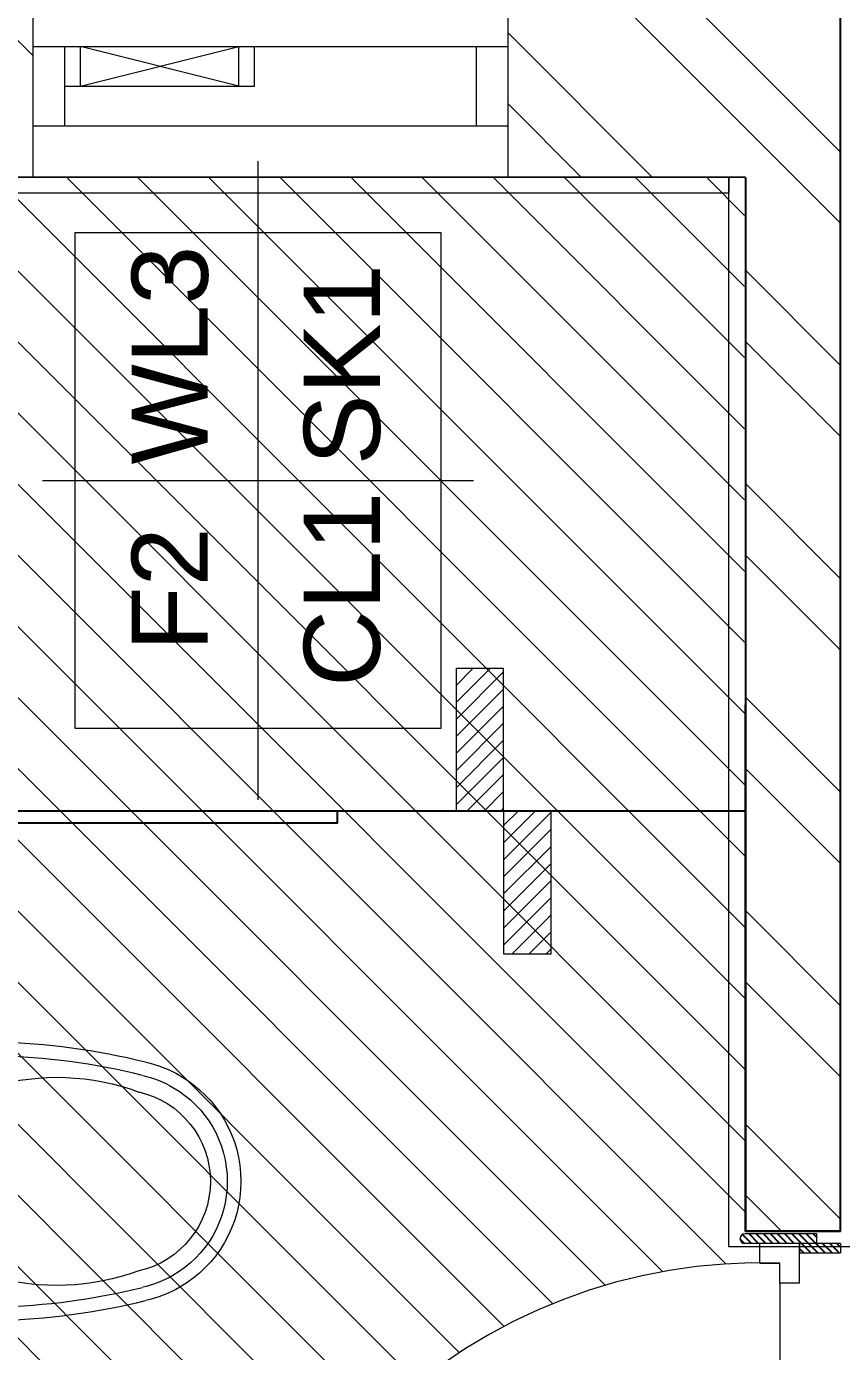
# Model space of a CAD drawing. Header units: millimetres. Extents: x 90 to 321, y 179 to 304.
# Drawn here: x 125.14 to 126.17, y 229.79 to 231.463 of the extents above; entities that cross this region are included whole.
import ezdxf

# ---------------------------------------------------------------- set-up
doc = ezdxf.new("R2010")
doc.units = ezdxf.units.MM
doc.linetypes.add('DASHED2', pattern=[9.525, 6.35, -3.175])
doc.linetypes.add('HIDDEN2', pattern=[4.7625, 3.175, -1.5875])
for name, color, linetype, lineweight in [('DOOR', 7, 'Continuous', 20), ('HATCH', 250, 'Continuous', 13), ('LEVEL', 251, 'Continuous', 13), ('NAMES', 252, 'Continuous', 15), ('PLASTER', 252, 'Continuous', 15)]:
    doc.layers.add(name, color=color, linetype=linetype, lineweight=lineweight)
doc.styles.get("Standard").update_dxf_attribs({"font": 'arial.ttf'})

# ---------------------------------------------------------------- blocks, each defined once
blk = doc.blocks.new('xibet4')
at = {"lineweight": 20}
for p, q in [((-203.6, -182.1), (203.6, -182.1)), ((0, -321.4), (-88.1, -321.4)), ((0, -321.4), (-85.7, -321.4)), ((0, -321.4), (88.1, -321.4)), ((0, -321.4), (85.7, -321.4))]:
    blk.add_line(p, q, dxfattribs=at)
at = {"lineweight": 20, "extrusion": (0, 0, -1)}
for centre, major_axis, start_param, end_param in [((858.1, -362.9), (761.5, 761.5), 3.985561, 4.095654), ((-858.1, -362.9), (761.5, 761.5), 0.616735, 0.726828), ((865, -349.5), (767.1, 767.1), 3.684098, 3.903495), ((865, -349.5), (752, 752), 3.684098, 3.903495), ((-865, -349.5), (752, -752), -0.761903, -0.542505), ((-865, -349.5), (767.1, 767.1), 0.808894, 1.028291)]:
    blk.add_ellipse(centre, major_axis=major_axis, ratio=1, start_param=start_param, end_param=end_param, dxfattribs=at)
at = {"lineweight": 20}
for centre, major_axis, start_param, end_param in [((-217, -299.9), (15.2, 15.2), 5.430029, 6.988465), ((217, -299.9), (15.2, 15.2), 0.865517, 2.423953), ((851.8, -375), (757.6, 757.6), 2.286025, 2.356194), ((851.8, -375), (742.5, -742.5), 3.856821, 3.926991), ((-851.8, -375), (742.5, 742.5), 5.497787, 5.567957), ((-851.8, -375), (757.6, 757.6), 5.497787, 5.567957), ((-88.1, -385.7), (45.5, 45.5), 0.785398, 2.078252), ((88.1, -385.7), (45.5, -45.5), 1.063341, 2.356194), ((208.7, -470.4), (263.7, 263.7), 2.078252, 2.710479), ((-208.7, -470.4), (263.7, 263.7), 5.143503, 5.77573), ((0, -567.9), (121.2, 121.2), 2.578855, 2.879793), ((0, -567.9), (102.3, -102.3), 4.149652, 5.497787), ((0, -567.9), (102.3, -102.3), 5.497787, 6.845923), ((0, -567.9), (121.2, 121.2), 4.974188, 5.275126), ((0, -567.9), (136.4, -136.4), 4.149652, 4.45059), ((0, -567.9), (136.4, -136.4), 0.261799, 0.562737), ((0, -567.9), (136.4, -136.4), 4.45059, 5.497787), ((0, -567.9), (121.2, 121.2), 2.879793, 3.926991), ((0, -567.9), (121.2, 121.2), 3.926991, 4.974188), ((0, -567.9), (136.4, -136.4), 5.497787, 6.544985)]:
    blk.add_ellipse(centre, major_axis=major_axis, ratio=1, start_param=start_param, end_param=end_param, dxfattribs=at)

msp = doc.modelspace()

# ---------------------------------------------------------------- hatches: boundary and pattern name
h = msp.add_hatch()
h.set_pattern_fill('ANSI31', color=256, scale=0.002, angle=90)
h.set_pattern_definition([(135, (202.461241, 13.492366), (-0.00449012806, -0.00449012806), [])])
h.paths.add_polyline_path([(126.04754, 229.92663, -1), (126.04754, 229.93863), (126.13851, 229.93863), (126.13851, 229.92663)])
h.paths.add_polyline_path([(126.11674, 229.91463), (126.11674, 229.92663), (126.13851, 229.92663), (126.1686, 229.92663), (126.1686, 229.91463)])
h.paths.add_polyline_path([(126.04754, 229.14565, -1), (126.04754, 229.15765), (126.13851, 229.15765), (126.13851, 229.14565)])
h.paths.add_polyline_path([(126.11674, 229.15765), (126.11674, 229.16965), (126.1686, 229.16965), (126.1686, 229.15765)])
at = {"layer": 'HATCH'}
h = msp.add_hatch(dxfattribs=at)
h.set_pattern_fill('ANSI32', color=256, scale=0.02, angle=90)
h.set_pattern_definition([(135, (194.2038, -317.71355), (-0.13470384, -0.13470384), []), (135, (194.2038, -317.62375), (-0.13470384, -0.13470384), [])])
h.paths.add_polyline_path([(124.6186, 235.20238), (124.6186, 229.10763), (124.8486, 229.10763), (124.8486, 229.50891), (124.84893, 231.27256), (125.1486, 231.27252), (125.1486, 231.50255), (124.84865, 231.50256), (124.84865, 231.50256), (124.8486, 232.84256), (125.1486, 232.84252), (125.1486, 233.07252), (124.8486, 233.07256), (124.8486, 235.20238)])
h.paths.add_polyline_path([(124.9186, 229.07237), (124.9186, 228.95237), (126.1686, 228.9522), (126.1686, 229.14178), (126.04874, 229.14178), (126.04874, 229.11714), (126.0486, 229.0732), (126.0486, 229.0722)])
h.paths.add_polyline_path([(125.7486, 233.07243), (125.7486, 232.84243), (125.9386, 232.8424), (125.9386, 231.5024), (125.7486, 231.50243), (125.7486, 231.27243), (126.0488, 231.27238), (126.0486, 229.94214), (126.1686, 229.94214), (126.1686, 233.14269), (126.04883, 233.14269), (126.04883, 233.07238)])
h.paths.add_polyline_path([(127.2886, 229.07238), (127.2886, 229.1325), (127.1686, 229.1325), (127.1686, 229.07238), (127.1686, 228.45526), (127.2886, 228.45526), (127.2886, 228.95238), (129.7986, 228.95238), (129.7986, 229.07238)])
h.paths.add_polyline_path([(130.1686, 228.77238), (130.1686, 228.23345), (130.3986, 228.23345), (130.3986, 228.77238)])
h.paths.add_polyline_path([(130.1686, 227.23131), (130.1686, 226.76238), (130.3986, 226.76238), (130.3986, 227.23131)])
h.paths.add_polyline_path([(130.1686, 229.8466), (130.1686, 229.07238), (130.3986, 229.07238), (130.3986, 229.8466)])
h.paths.add_polyline_path([(130.1686, 232.12256), (130.1686, 231.3466), (130.3986, 231.3466), (130.3986, 232.12256)])
h.paths.add_polyline_path([(129.3986, 232.38238), (129.3986, 232.98738), (129.1686, 232.98738), (129.1686, 232.27238), (127.1686, 232.27238), (127.1686, 230.1325), (127.2886, 230.1325), (127.2886, 232.15238), (129.7986, 232.15238), (129.7986, 232.38238)])
h.paths.add_polyline_path([(129.1686, 235.20238), (129.1686, 234.48738), (129.3986, 234.48738), (129.3986, 235.20238)])
h.paths.add_polyline_path([(125.2186, 235.50238), (125.2186, 235.27251), (126.0486, 235.27238), (126.0488, 233.94269), (126.1686, 233.94269), (126.1686, 235.27238), (128.7986, 235.27238), (128.7986, 235.50238)])
at = {"layer": 'LEVEL'}
h = msp.add_hatch(dxfattribs=at)
h.set_pattern_fill('ANSI31', color=256, scale=0.02, angle=90)
h.set_pattern_definition([(135, (194.2038, -317.713555), (-0.0449012806, -0.0449012806), [])])
h.paths.add_polyline_path([(113.06788, 222.82754), (113.06788, 219.46766), (113.43788, 219.46766), (113.83788, 219.46766), (113.83788, 219.99677), (113.8663, 219.99677), (113.8663, 222.16849), (113.85369, 222.16849), (113.84495, 222.16849, -1), (113.84495, 222.18049), (113.83788, 222.18263), (113.83788, 222.82754)])
h.paths.add_polyline_path([(113.64765, 220.36096), (113.64765, 219.7347), (113.18603, 219.7347), (113.18603, 220.36096)], flags=16)
h.paths.add_polyline_path([(113.06788, 226.44754), (113.06788, 223.08766), (113.83788, 223.08766), (113.83788, 223.1076), (113.83788, 223.73257), (113.84495, 223.73471, -1), (113.84495, 223.74671), (113.8663, 223.74671), (113.8663, 225.91843), (113.84495, 225.91843, -1), (113.84495, 225.93043), (113.83788, 225.93257), (113.83788, 226.44754)])
h.paths.add_polyline_path([(113.64203, 224.02088), (113.64203, 223.39461), (113.18041, 223.39461), (113.18041, 224.02088)], flags=16)
h.paths.add_polyline_path([(129.7986, 213.49372), (129.7986, 213.53215), (129.3986, 213.53215), (129.3986, 212.92715), (129.39153, 212.92501, -1), (129.39153, 212.91301), (129.37018, 212.91301), (129.37018, 212.88301), (129.37018, 211.44129), (129.39153, 211.44129, -1), (129.39153, 211.42929), (129.3986, 211.42715), (129.3986, 210.64215), (130.1686, 210.64215), (130.1686, 213.49372)])
h.paths.add_polyline_path([(130.03662, 211.3955), (130.03662, 210.76923), (129.57501, 210.76923), (129.57501, 211.3955)], flags=16)
h.paths.add_polyline_path([(129.3986, 222.84238), (129.3986, 222.80727), (129.3986, 222.17471), (129.39153, 222.17257, -1), (129.39153, 222.16057), (129.37018, 222.16057), (129.37018, 219.98885), (129.39153, 219.98885, -0.4142136), (129.39753, 219.98285), (129.3986, 220.04727), (129.3986, 219.45215), (130.1686, 219.45215), (130.1686, 222.84238)])
h.paths.add_polyline_path([(130.03135, 220.26458), (130.03135, 219.63831), (129.56973, 219.63831), (129.56973, 220.26458)], flags=16)
h.paths.add_polyline_path([(129.7986, 226.46238), (129.3986, 226.46238), (129.3986, 225.93982), (129.39153, 225.93769, -1), (129.39153, 225.92569), (129.37018, 225.92569), (129.37018, 223.75396), (129.39153, 223.75396, -1), (129.39153, 223.74196), (129.3986, 223.73982), (129.3986, 223.07215), (130.1686, 223.07215), (130.1686, 226.46238)])
h.paths.add_polyline_path([(130.04238, 223.95483), (130.04238, 223.32856), (129.58076, 223.32856), (129.58076, 223.95483)], flags=16)
h.paths.add_polyline_path([(129.3986, 235.27238), (129.3986, 235.20238), (129.3986, 234.48738), (129.39153, 234.48524, -1), (129.39153, 234.47324), (129.37018, 234.47324), (129.37018, 233.00152), (129.38279, 233.00152), (129.39153, 233.00152, -1), (129.39153, 232.98952), (129.3986, 232.98738), (129.3986, 232.38238), (129.7986, 232.38238), (129.7986, 232.42256), (130.1686, 232.42256), (130.1686, 235.27238)])
h.paths.add_polyline_path([(130.01513, 233.18982), (130.01513, 232.56356), (129.55352, 232.56356), (129.55352, 233.18982)], flags=16)
h.paths.add_polyline_path([(129.96485, 232.87086), (129.96485, 233.17453), (129.81567, 233.17453), (129.81567, 232.87086)], flags=8)
h.paths.add_polyline_path([(129.96485, 232.59132), (129.96485, 232.88751), (129.81567, 232.88751), (129.81567, 232.59132)], flags=8)
h.paths.add_polyline_path([(129.74505, 232.87272), (129.74505, 233.19725), (129.6002, 233.19725), (129.6002, 232.87272)], flags=24)
h.paths.add_polyline_path([(129.74505, 232.63673), (129.74505, 232.84181), (129.6002, 232.84181), (129.6002, 232.63673)], flags=8)
h.paths.add_polyline_path([(129.91719, 233.29158), (129.91719, 234.39086), (129.68001, 234.39086), (129.68001, 233.29158)], flags=24)
h = msp.add_hatch(dxfattribs=at)
h.set_pattern_fill('ANSI31', color=256, scale=0.02, angle=90)
h.set_pattern_definition([(135, (194.202414, -41.77039), (-0.04490128, -0.04490128), [])])
h.paths.add_polyline_path([(124.84721, 229.07238), (124.84721, 231.27238), (126.04728, 231.2722), (126.04728, 231.19256), (126.04728, 229.93862), (126.04622, 229.93862, 1), (126.04622, 229.92662), (126.06542, 229.92662), (126.06542, 229.90206, 0.4140415), (125.37142, 229.20765), (125.37142, 229.18265), (126.06542, 229.18265), (126.06542, 229.15765), (126.04622, 229.15765, 1), (126.04622, 229.14565), (126.04728, 229.14565), (126.04728, 229.07256)])
h = msp.add_hatch(dxfattribs=at)
h.set_pattern_fill('ANSI31', color=256, scale=0.0048, angle=180)
h.set_pattern_definition([(225, (435.514433, 297.17656), (0.01077630735, -0.01077630735), [])])
h.paths.add_polyline_path([(125.68309, 230.65236), (125.74309, 230.65236), (125.74309, 230.47236), (125.68309, 230.47236)])
h.paths.add_polyline_path([(125.74309, 230.47236), (125.80309, 230.47236), (125.80309, 230.29236), (125.74309, 230.29236)])

# ---------------------------------------------------------------- linework, layer by layer
for p, q in [((126.1686, 229.94178), (126.1686, 233.14269)), ((126.0486, 231.27238), (124.8486, 231.27256)), ((126.0486, 229.94178), (126.0488, 231.27238)), ((126.0486, 230.8722), (126.0486, 229.94178)), ((126.0486, 230.47236), (124.9486, 230.47236)), ((125.53311, 230.45736), (125.53311, 230.47236)), ((125.53311, 230.45736), (124.9486, 230.45736)), ((126.1686, 229.94214), (126.0486, 229.94214)), ((126.1686, 229.94178), (126.0486, 229.94178)), ((126.05583, 229.94214), (126.1686, 229.94214))]:
    msp.add_line(p, q)
at = {"layer": 'DOOR'}
for p, q in [((125.1486, 231.50255), (125.1486, 231.27255)), ((125.7486, 231.27255), (125.7486, 231.50255)), ((125.1486, 231.43755), (125.7486, 231.43755)), ((125.1886, 231.43755), (125.1886, 231.33755)), ((125.2086, 231.38755), (125.2086, 231.43755)), ((125.4086, 231.38755), (125.4086, 231.43755)), ((125.4286, 231.38755), (125.4286, 231.43755)), ((125.7086, 231.33755), (125.7086, 231.43755)), ((126.1686, 231.27256), (126.1686, 231.42256)), ((125.1886, 231.38755), (125.2086, 231.38755)), ((125.2086, 231.38755), (125.4086, 231.38755)), ((125.4086, 231.38755), (125.4286, 231.38755)), ((125.1486, 231.33755), (125.7486, 231.33755)), ((126.13851, 229.93863), (126.04754, 229.93863)), ((126.13851, 229.92663), (126.13851, 229.93863)), ((126.1686, 229.92663), (126.04754, 229.92663)), ((126.06674, 229.90163), (126.06674, 229.92663)), ((126.11674, 229.87663), (126.11674, 229.92663)), ((126.11674, 229.92663), (126.11674, 229.91463)), ((126.1686, 229.92663), (126.1686, 229.91463)), ((126.11674, 229.91463), (126.1686, 229.91463)), ((126.06674, 229.90163), (126.09174, 229.90163)), ((126.09174, 229.87663), (126.09174, 229.90163)), ((126.11674, 229.87663), (126.09174, 229.87663))]:
    msp.add_line(p, q, dxfattribs=at)
at = {"layer": 'DOOR', "linetype": 'HIDDEN2'}
for p, q in [((125.2086, 231.38755), (125.4086, 231.43755)), ((125.4086, 231.38755), (125.2086, 231.43755))]:
    msp.add_line(p, q, dxfattribs=at)
at = {"layer": 'DOOR'}
msp.add_arc((126.04754, 229.93263), 0.006, 90, 270, dxfattribs=at)
at = {"layer": 'DOOR', "linetype": 'DASHED2'}
msp.add_arc((126.06715, 229.20765), 0.69441, 87.97048, 180, dxfattribs=at)
at = {"layer": 'LEVEL'}
for p, q in [((125.68309, 230.65236), (125.68309, 230.47236)), ((125.74309, 230.65236), (125.68309, 230.65236)), ((125.74309, 230.47236), (125.74309, 230.65236)), ((125.74309, 230.47236), (125.74309, 230.29236)), ((125.80309, 230.29236), (125.80309, 230.47236)), ((125.74309, 230.29236), (125.80309, 230.29236)), ((126.09174, 229.87663), (126.09174, 229.20765))]:
    msp.add_line(p, q, dxfattribs=at)
at = {"layer": 'NAMES'}
for p, q in [((125.43283, 230.48672), (125.43283, 231.29283)), ((125.1607, 230.88977), (125.70496, 230.88977))]:
    msp.add_line(p, q, dxfattribs=at)
msp.add_lwpolyline([(125.20202, 230.57664), (125.20202, 231.20291), (125.66364, 231.20291), (125.66364, 230.57664)], close=True, dxfattribs=at)
at = {"layer": 'PLASTER'}
for p, q in [((126.02754, 229.92214), (126.02734, 231.27256)), ((126.02734, 231.27256), (126.02734, 231.25256)), ((126.02734, 231.25256), (124.9486, 231.25256)), ((126.1886, 229.92214), (126.02754, 229.92214))]:
    msp.add_line(p, q, dxfattribs=at)

# ---------------------------------------------------------------- block references
at = {"xscale": -0.0008, "yscale": 0.0008, "zscale": 0.0008, "rotation": 90}
msp.add_blockref('xibet4', (124.80257, 230.00493), dxfattribs=at)

# ---------------------------------------------------------------- texts
at = {"layer": 'NAMES'}
for s, p in [('WL3', (125.36942, 230.90994)), ('SK1', (125.58686, 230.9088)), ('CL1', (125.58686, 230.62926)), ('F2', (125.36942, 230.67396))]:
    msp.add_text(s, height=0.096173, rotation=90, dxfattribs=at).set_placement(p)

doc.saveas('drawing.dxf')
